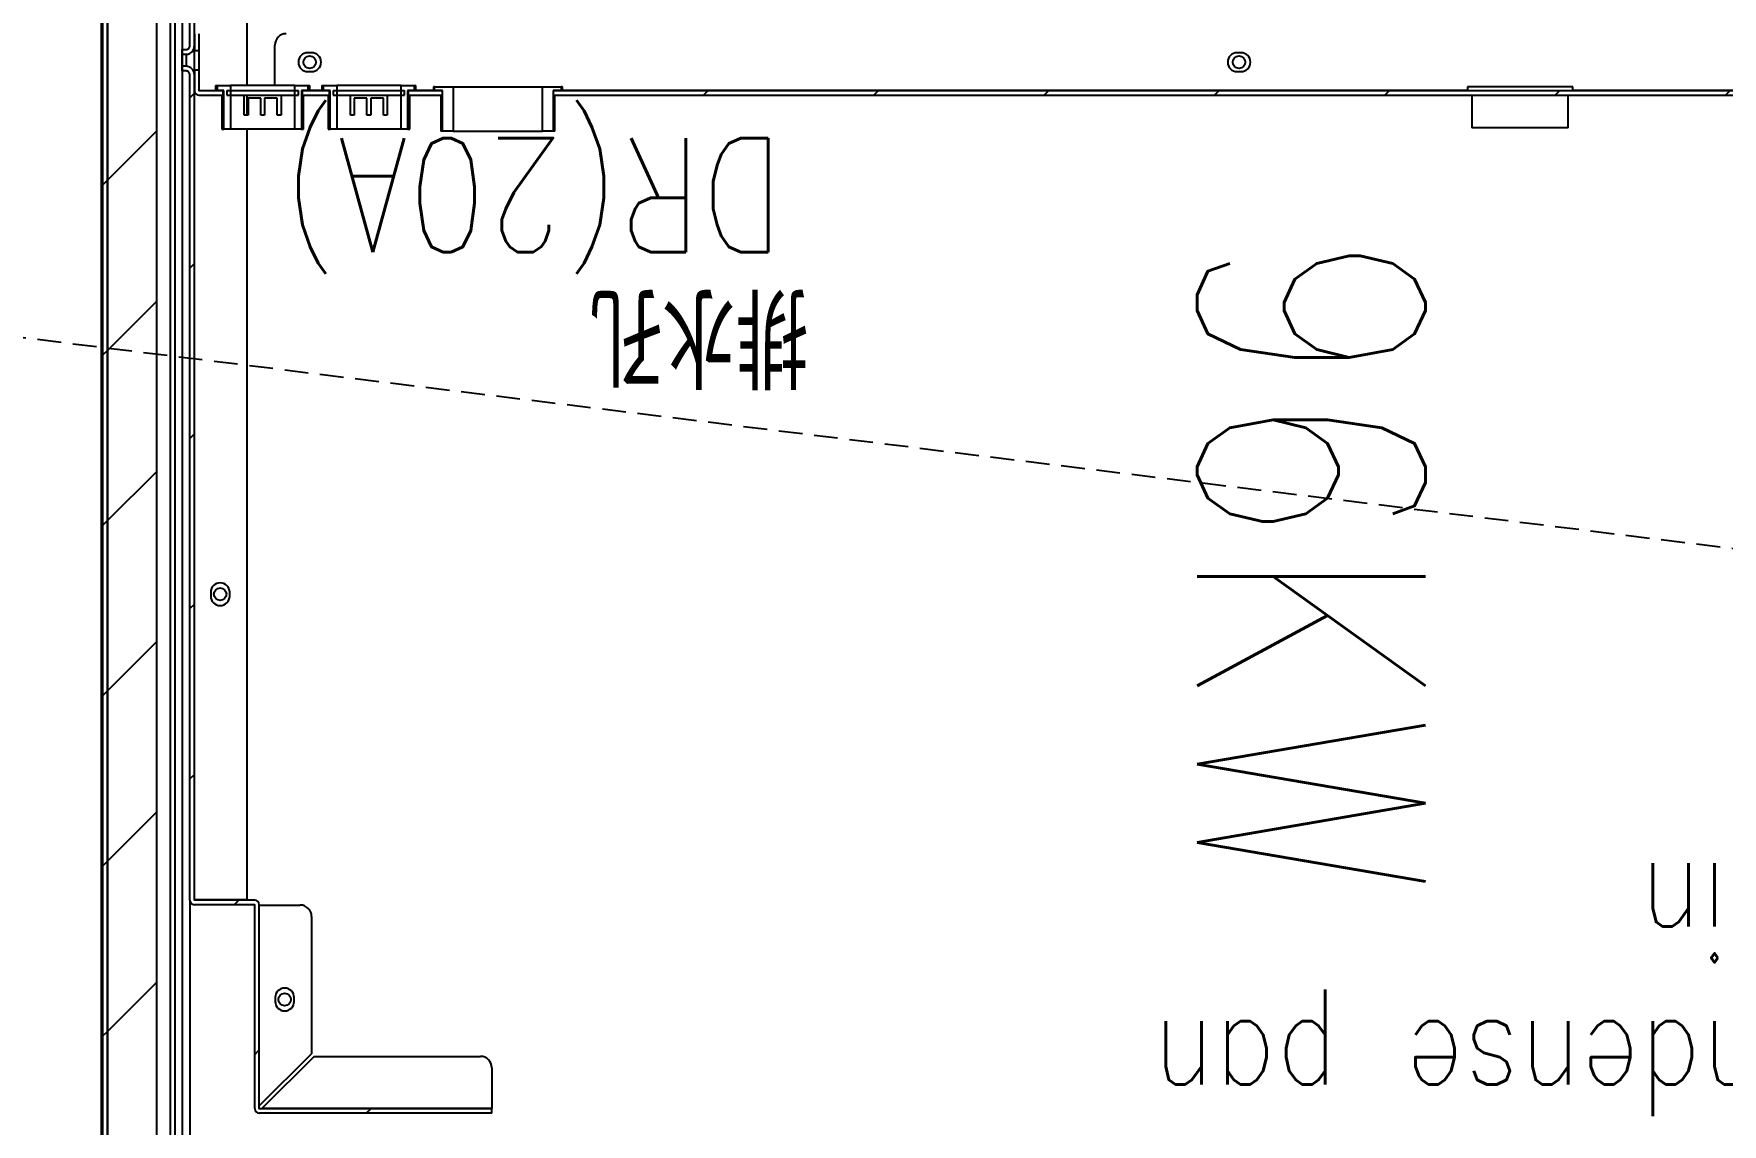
# Model space of a CAD drawing. Extents: x 225000 to 2157367, y 208400 to 840900.
# Drawn here: x 503507.8 to 503953, y 409421.2 to 409708.8 of the extents above; entities that cross this region are included whole.
import ezdxf
from ezdxf.enums import TextEntityAlignment as Align

# ---------------------------------------------------------------- set-up
doc = ezdxf.new("R2010")
doc.units = 0
doc.header["$LTSCALE"] = 10
doc.linetypes.add('XFDP20-DC-PH1$0$HIDDEN2', pattern=[0.1875, 0.125, -0.0625])
for name, color, linetype in [('XFDP20-DC-PH1$0$A-EQ (PH1)', 15, 'XFDP20-DC-PH1$0$HIDDEN2'), ('XFM2Q20-DC$0$EQUIP-01', 3, 'Continuous'), ('XFM2Q20-DC$0$RACK-DC1-600X1200', 6, 'Continuous')]:
    doc.layers.add(name, color=color, linetype=linetype)
doc.styles.add('XFM2Q20-DC$0$XOL30-HVAC-EQ-L194205$0$Standard', font='txt.shx', dxfattribs={"width": 0.8, "bigfont": 'chineset.shx'})
pattern_1 = [(45, (533989.176, 159660.624), (-22.45064, 22.45064), [])]

# ---------------------------------------------------------------- blocks, each defined once
blk = doc.blocks.new('XFDP20-DC-PH1')
at = {"layer": 'XFDP20-DC-PH1$0$A-EQ (PH1)', "ltscale": 5}
blk.add_line((500475.59, 210002.31, 0), (510205.59, 208802.31, 0), dxfattribs=at)
blk = doc.blocks.new('XFM2Q20-DC$0$RC-96 KW-加濕型')
at = {"layer": 'XFM2Q20-DC$0$EQUIP-01'}
h = blk.add_hatch(dxfattribs=at)
h.set_pattern_fill('ANSI31', color=256, scale=10, style=0)
h.set_pattern_definition(pattern_1)
edge = h.paths.add_edge_path(flags=0)
edge.add_line((538223.21, 161361.53), (538224.41, 161361.53))
edge.add_line((538224.41, 161361.53), (538224.41, 161375.32))
edge.add_arc((538224.42, 161375.32), 0.01, 90, 180, ccw=False)
edge.add_line((538224.42, 161375.33), (538240.9, 161375.33))
edge.add_arc((538240.9, 161375.32), 0.01, 0, 90, ccw=False)
edge.add_line((538240.91, 161375.32), (538240.91, 160440.74))
edge.add_arc((538240.9, 160440.74), 0.01, 270, 360, ccw=False)
edge.add_line((538240.9, 160440.73), (538224.42, 160440.73))
edge.add_arc((538224.42, 160440.74), 0.01, 180, 270, ccw=False)
edge.add_line((538224.41, 160440.74), (538224.41, 160454.53))
edge.add_line((538224.41, 160454.53), (538223.21, 160454.53))
edge.add_line((538223.21, 160454.53), (538223.21, 160440.74))
edge.add_arc((538224.42, 160440.74), 1.21, 180, 270)
edge.add_line((538224.42, 160439.53), (538240.9, 160439.53))
edge.add_arc((538240.9, 160440.74), 1.21, 270, 360)
edge.add_line((538242.11, 160440.74), (538242.11, 161375.32))
edge.add_arc((538240.9, 161375.32), 1.21, 0, 90)
edge.add_line((538240.9, 161376.53), (538224.42, 161376.53))
edge.add_arc((538224.42, 161375.32), 1.21, 90, 180)
edge.add_line((538223.21, 161375.32), (538223.21, 161361.53))
h = blk.add_hatch(dxfattribs=at)
h.set_pattern_fill('ANSI31', color=256, scale=10, style=0)
h.set_pattern_definition(pattern_1)
h.paths.add_polyline_path([(538227.91, 161353.33), (538227.91, 160462.73), (538240.91, 160462.73), (538240.91, 161353.33)], flags=0)
h = blk.add_hatch(dxfattribs=at)
h.set_pattern_fill('ANSI31', color=256, scale=10, style=0)
h.set_pattern_definition(pattern_1)
edge = h.paths.add_edge_path(flags=0)
edge.add_line((538139.61, 160941.23), (538139.61, 160940.03))
edge.add_line((538139.61, 160940.03), (538200.9, 160940.03))
edge.add_arc((538200.9, 160940.02), 0.01, 0, 90, ccw=False)
edge.add_line((538200.91, 160940.02), (538200.91, 160886.24))
edge.add_arc((538202.12, 160886.24), 1.21, 180, 270)
edge.add_line((538202.12, 160885.03), (538218, 160885.03))
edge.add_arc((538218, 160885.02), 0.01, 0, 90, ccw=False)
edge.add_line((538218.01, 160885.02), (538218.01, 160667.36))
edge.add_spline(control_points=[(538218.01, 160667.36), (538218.01, 160667.24), (538218.02, 160667.11), (538218.04, 160666.98), (538218.07, 160666.85), (538218.1, 160666.71), (538218.15, 160666.58), (538218.25, 160666.33), (538218.39, 160666.09), (538218.56, 160665.89), (538218.73, 160665.69), (538218.93, 160665.53), (538219.15, 160665.4), (538219.37, 160665.27), (538219.62, 160665.18), (538219.86, 160665.14), (538219.98, 160665.12), (538220.1, 160665.11), (538220.22, 160665.11)], knot_values=[0.013074, 0.013074, 0.013074, 0.013074, 0.01345, 0.01345, 0.01345, 0.013861, 0.013861, 0.013861, 0.014671, 0.014671, 0.014671, 0.015433, 0.015433, 0.015433, 0.01619, 0.01619, 0.01619, 0.016548, 0.016548, 0.016548, 0.016548], weights=[1, 1, 1, 1, 1, 1, 1, 1, 1, 1, 1, 1, 1, 1, 1, 1, 1, 1, 1], degree=3, periodic=0)
edge.add_line((538220.22, 160665.11), (538221.21, 160665.11))
edge.add_line((538221.21, 160665.11), (538221.21, 160666.34))
edge.add_line((538221.21, 160666.34), (538220.22, 160666.34))
edge.add_spline(control_points=[(538220.22, 160666.34), (538220.2, 160666.34), (538220.18, 160666.34), (538220.16, 160666.34), (538220.05, 160666.35), (538219.94, 160666.38), (538219.83, 160666.42), (538219.73, 160666.47), (538219.63, 160666.53), (538219.54, 160666.61), (538219.46, 160666.69), (538219.39, 160666.78), (538219.33, 160666.88), (538219.28, 160666.98), (538219.24, 160667.09), (538219.22, 160667.21), (538219.22, 160667.26), (538219.21, 160667.31), (538219.21, 160667.36)], knot_values=[0.004605, 0.004605, 0.004605, 0.004605, 0.004665, 0.004665, 0.004665, 0.005007, 0.005007, 0.005007, 0.005354, 0.005354, 0.005354, 0.005702, 0.005702, 0.005702, 0.006049, 0.006049, 0.006049, 0.006206, 0.006206, 0.006206, 0.006206], weights=[1, 1, 1, 1, 1, 1, 1, 1, 1, 1, 1, 1, 1, 1, 1, 1, 1, 1, 1], degree=3, periodic=0)
edge.add_line((538219.21, 160667.36), (538219.21, 160885.02))
edge.add_arc((538218, 160885.02), 1.21, 0, 90)
edge.add_line((538218, 160886.23), (538202.12, 160886.23))
edge.add_arc((538202.12, 160886.24), 0.01, 180, 270, ccw=False)
edge.add_line((538202.11, 160886.24), (538202.11, 160940.02))
edge.add_arc((538200.9, 160940.02), 1.21, 0, 90)
edge.add_line((538200.9, 160941.23), (538139.61, 160941.23))
h = blk.add_hatch(dxfattribs=at)
h.set_pattern_fill('ANSI31', color=256, scale=10, style=0)
h.set_pattern_definition(pattern_1)
h.paths.add_polyline_path([(538154.68, 160670.53), (538154.68, 160671.53), (538152.64, 160671.53), (538152.64, 160682.23), (538149.8, 160682.23), (538149.8, 160670.53)], flags=0)
h = blk.add_hatch(dxfattribs=at)
h.set_pattern_fill('ANSI31', color=256, scale=10, style=0)
h.set_pattern_definition(pattern_1)
h.paths.add_polyline_path([(538188.07, 160671.53), (538188.07, 160670.18), (538191.54, 160670.18), (538191.54, 160681.68), (538189.79, 160681.68), (538189.79, 160671.53)], flags=0)
h = blk.add_hatch(dxfattribs=at)
h.set_pattern_fill('ANSI31', color=256, scale=10, style=0)
h.set_pattern_definition(pattern_1)
edge = h.paths.add_edge_path(flags=0)
edge.add_line((537669.72, 160671.53), (538123.33, 160671.53))
edge.add_line((538123.33, 160671.53), (538123.33, 160672.73))
edge.add_line((538123.33, 160672.73), (537669.72, 160672.73))
edge.add_arc((537669.72, 160671.52), 1.21, 90, 180)
edge.add_line((537668.51, 160671.52), (537668.51, 160666.03))
edge.add_line((537668.51, 160666.03), (537669.71, 160666.03))
edge.add_line((537669.71, 160666.03), (537669.71, 160671.52))
edge.add_arc((537669.72, 160671.52), 0.01, 90, 180, ccw=False)
h = blk.add_hatch(dxfattribs=at)
h.set_pattern_fill('ANSI31', color=256, scale=10, style=0)
h.set_pattern_definition(pattern_1)
h.paths.add_polyline_path([(538189.53, 160671.53), (538189.53, 160672.73), (538182.5, 160672.73), (538182.5, 160671.53)], flags=0)
h = blk.add_hatch(dxfattribs=at)
h.set_pattern_fill('ANSI31', color=256, scale=10, style=0)
h.set_pattern_definition(pattern_1)
h.paths.add_polyline_path([(538216.81, 160661.03), (538216.81, 160656.53), (538218.01, 160656.53), (538218.01, 160661.03)], flags=0)
h = blk.add_hatch(dxfattribs=at)
h.set_pattern_fill('ANSI31', color=256, scale=10, style=0)
h.set_pattern_definition(pattern_1)
edge = h.paths.add_edge_path(flags=0)
edge.add_spline(control_points=[(538220.22, 160661.95), (538220.16, 160661.95), (538220.09, 160661.95), (538220.02, 160661.94), (538219.78, 160661.92), (538219.55, 160661.85), (538219.33, 160661.76), (538219.17, 160661.68), (538219.02, 160661.59), (538218.88, 160661.48), (538218.71, 160661.35), (538218.55, 160661.18), (538218.43, 160661), (538218.28, 160660.79), (538218.17, 160660.56), (538218.1, 160660.31), (538218.04, 160660.12), (538218.01, 160659.91), (538218.01, 160659.7)], knot_values=[0.012492, 0.012492, 0.012492, 0.012492, 0.012694, 0.012694, 0.012694, 0.01341, 0.01341, 0.01341, 0.013935, 0.013935, 0.013935, 0.014597, 0.014597, 0.014597, 0.015361, 0.015361, 0.015361, 0.015982, 0.015982, 0.015982, 0.015982], weights=[1, 1, 1, 1, 1, 1, 1, 1, 1, 1, 1, 1, 1, 1, 1, 1, 1, 1, 1], degree=3, periodic=0)
edge.add_line((538218.01, 160659.7), (538218.01, 160463.74))
edge.add_line((538218.01, 160463.74), (538219.21, 160463.74))
edge.add_line((538219.21, 160463.74), (538219.21, 160659.7))
edge.add_spline(control_points=[(538219.21, 160659.7), (538219.21, 160659.76), (538219.22, 160659.82), (538219.23, 160659.88), (538219.25, 160660), (538219.29, 160660.11), (538219.35, 160660.21), (538219.4, 160660.31), (538219.48, 160660.4), (538219.56, 160660.47), (538219.61, 160660.52), (538219.67, 160660.56), (538219.73, 160660.59), (538219.83, 160660.65), (538219.93, 160660.68), (538220.04, 160660.7), (538220.1, 160660.72), (538220.16, 160660.72), (538220.22, 160660.72)], knot_values=[0.005521, 0.005521, 0.005521, 0.005521, 0.005706, 0.005706, 0.005706, 0.006052, 0.006052, 0.006052, 0.006399, 0.006399, 0.006399, 0.006604, 0.006604, 0.006604, 0.006941, 0.006941, 0.006941, 0.007122, 0.007122, 0.007122, 0.007122], weights=[1, 1, 1, 1, 1, 1, 1, 1, 1, 1, 1, 1, 1, 1, 1, 1, 1, 1, 1], degree=3, periodic=0)
edge.add_line((538220.22, 160660.72), (538221.21, 160660.72))
edge.add_line((538221.21, 160660.72), (538221.21, 160661.95))
edge.add_line((538221.21, 160661.95), (538220.22, 160661.95))
for p, q in [((538221.22, 160438.03), (538221.22, 161378.03)), ((538242.61, 160438.03), (538242.61, 161378.03)), ((538224.42, 160440.83), (538224.42, 161375.23)), ((538240.91, 161375.32), (538240.91, 160440.74)), ((538242.11, 161375.32), (538242.11, 160440.74)), ((538223.21, 160455.24), (538223.21, 161360.82)), ((538224.41, 160455.24), (538224.41, 161360.82)), ((538221.21, 160666.34), (538221.21, 161358.03)), ((538227.91, 161353.33), (538227.91, 160462.73)), ((538240.91, 160462.73), (538240.91, 161353.33)), ((538219.2, 160885.18), (538219.2, 161310.66)), ((538139.61, 160941.23), (538200.9, 160941.23)), ((538139.61, 160941.23), (538139.61, 160940.03)), ((538139.61, 160940.03), (538200.9, 160940.03)), ((538139.61, 160940.03), (538139.61, 160940.02)), ((538139.61, 160940.02), (538200.2, 160940.02)), ((538139.61, 160929.23), (538139.61, 160940.02)), ((538186.41, 160926.23), (538200.2, 160940.02)), ((538200.9, 160939.31), (538187.11, 160925.52)), ((538200.2, 160940.02), (538200.55, 160940.03)), ((538200.91, 160939.67), (538200.9, 160939.31)), ((538200.9, 160939.31), (538200.9, 160886.33)), ((538200.91, 160940.02), (538200.91, 160886.24)), ((538202.11, 160940.02), (538202.11, 160886.24)), ((538186.41, 160926.23), (538142.61, 160926.23)), ((538187.11, 160889.33), (538187.11, 160925.52)), ((538191.71, 160911.73), (538191.71, 160910.73)), ((538196.71, 160910.73), (538196.71, 160911.73)), ((538200.9, 160886.33), (538190.11, 160886.33)), ((538200.9, 160886.33), (538200.91, 160886.33)), ((538202.12, 160886.23), (538218, 160886.23)), ((538202.12, 160885.03), (538218, 160885.03)), ((538204.21, 160681.68), (538204.21, 160884.93)), ((538204.21, 160884.93), (538218, 160884.93)), ((538218.01, 160884.93), (538218, 160884.93)), ((538218, 160884.93), (538218, 160671.68)), ((538218.01, 160885.02), (538218.01, 160667.36)), ((538219.21, 160885.02), (538219.21, 160667.36)), ((538208.71, 160804.84), (538208.71, 160803.84)), ((538213.71, 160803.84), (538213.71, 160804.84)), ((537855.81, 160681.33), (537855.81, 160672.73)), ((537855.81, 160681.33), (537880.24, 160681.33)), ((537880.24, 160681.33), (537881.21, 160681.33)), ((537881.21, 160672.73), (537881.21, 160681.33)), ((538123.01, 160682.23), (538123.01, 160672.73)), ((538123.01, 160682.23), (538123.39, 160682.23)), ((538123.39, 160671.53), (538123.39, 160682.23)), ((538123.39, 160682.23), (538126.22, 160682.23)), ((538126.22, 160682.23), (538126.22, 160670.53)), ((538149.8, 160682.23), (538126.22, 160682.23)), ((538149.8, 160670.53), (538149.8, 160682.23)), ((538149.8, 160682.23), (538152.64, 160682.23)), ((538152.64, 160682.23), (538152.64, 160671.53)), ((538152.64, 160682.23), (538153.01, 160682.23)), ((538153.01, 160672.73), (538153.01, 160682.23)), ((538161.26, 160681.68), (538161.26, 160672.73)), ((538161.79, 160681.68), (538161.26, 160681.68)), ((538161.79, 160671.53), (538161.79, 160681.68)), ((538161.79, 160681.68), (538163.54, 160681.68)), ((538163.54, 160681.68), (538163.54, 160670.18)), ((538163.54, 160681.68), (538180.48, 160681.68)), ((538180.48, 160670.18), (538180.48, 160681.68)), ((538180.48, 160681.68), (538182.24, 160681.68)), ((538182.24, 160681.68), (538182.24, 160671.53)), ((538182.76, 160681.68), (538182.24, 160681.68)), ((538182.76, 160672.73), (538182.76, 160681.68)), ((538189.26, 160681.68), (538189.26, 160672.73)), ((538189.79, 160681.68), (538189.26, 160681.68)), ((538189.79, 160671.53), (538189.79, 160681.68)), ((538189.79, 160681.68), (538191.54, 160681.68)), ((538191.54, 160681.68), (538191.54, 160670.18)), ((538191.54, 160681.68), (538208.48, 160681.68)), ((538208.48, 160670.18), (538208.48, 160681.68)), ((538208.48, 160681.68), (538210.24, 160681.68)), ((538210.24, 160681.68), (538210.24, 160671.53)), ((538210.76, 160681.68), (538210.24, 160681.68)), ((538210.76, 160672.73), (538210.76, 160681.68)), ((538167.16, 160678), (538168.16, 160678)), ((538167.16, 160672.73), (538167.16, 160678)), ((538168.16, 160678), (538168.16, 160673.53)), ((538171.51, 160678), (538172.51, 160678)), ((538171.51, 160673.53), (538171.51, 160678)), ((538172.51, 160678), (538172.51, 160673.53)), ((538175.86, 160678), (538176.86, 160678)), ((538175.86, 160673.53), (538175.86, 160678)), ((538176.86, 160678), (538176.86, 160672.73)), ((538195.16, 160678), (538196.16, 160678)), ((538195.16, 160672.73), (538195.16, 160678)), ((538196.16, 160678), (538196.16, 160673.53)), ((538199.51, 160678), (538200.51, 160678)), ((538199.51, 160673.53), (538199.51, 160678)), ((538200.51, 160678), (538200.51, 160673.53)), ((538203.86, 160678), (538204.86, 160678)), ((538203.86, 160673.53), (538203.86, 160678)), ((538204.21, 160672.73), (538204.21, 160678)), ((538204.86, 160678), (538204.86, 160672.73)), ((538123.33, 160672.73), (537669.72, 160672.73)), ((538123.33, 160671.53), (537669.72, 160671.53)), ((537688.41, 160671.52), (537854.61, 160671.52)), ((537854.61, 160671.53), (537854.61, 160670.53)), ((537854.61, 160670.53), (537881.35, 160670.53)), ((537881.35, 160670.53), (537882.41, 160670.53)), ((537882.41, 160670.53), (537882.41, 160671.53)), ((537882.41, 160671.52), (538121.01, 160671.52)), ((538121.01, 160671.53), (538121.01, 160670.53)), ((538121.01, 160670.53), (538121.34, 160670.53)), ((538121.34, 160671.53), (538123.39, 160671.53)), ((538121.34, 160670.53), (538121.34, 160671.53)), ((538126.22, 160670.53), (538121.34, 160670.53)), ((538123.33, 160672.73), (538123.33, 160671.53)), ((538149.8, 160670.53), (538126.22, 160670.53)), ((538154.68, 160670.53), (538149.8, 160670.53)), ((538152.64, 160671.53), (538154.68, 160671.53)), ((538152.69, 160671.53), (538152.69, 160672.73)), ((538161.53, 160672.73), (538152.69, 160672.73)), ((538161.53, 160671.53), (538152.69, 160671.53)), ((538154.68, 160671.53), (538154.68, 160670.53)), ((538154.68, 160670.53), (538155.01, 160670.53)), ((538155.01, 160670.53), (538155.01, 160671.53)), ((538155.01, 160671.52), (538159.61, 160671.52)), ((538159.61, 160671.53), (538159.61, 160670.18)), ((538160.07, 160670.18), (538159.61, 160670.18)), ((538160.07, 160671.53), (538161.79, 160671.53)), ((538160.07, 160670.18), (538160.07, 160671.53)), ((538163.54, 160670.18), (538160.07, 160670.18)), ((538161.53, 160672.73), (538161.53, 160671.53)), ((538162.58, 160672.73), (538162.58, 160671.53)), ((538181.44, 160672.73), (538162.58, 160672.73)), ((538181.44, 160671.53), (538162.58, 160671.53)), ((538163.54, 160670.18), (538180.48, 160670.18)), ((538168.16, 160673.53), (538171.51, 160673.53)), ((538172.51, 160673.53), (538175.86, 160673.53)), ((538183.96, 160670.18), (538180.48, 160670.18)), ((538181.44, 160671.53), (538181.44, 160672.73)), ((538182.24, 160671.53), (538183.96, 160671.53)), ((538182.5, 160671.53), (538182.5, 160672.73)), ((538189.53, 160672.73), (538182.5, 160672.73)), ((538189.53, 160671.53), (538182.5, 160671.53)), ((538183.96, 160671.53), (538183.96, 160670.18)), ((538184.41, 160670.18), (538183.96, 160670.18)), ((538184.41, 160670.18), (538184.41, 160671.53)), ((538184.41, 160671.52), (538187.61, 160671.52)), ((538187.61, 160671.53), (538187.61, 160670.18)), ((538188.07, 160670.18), (538187.61, 160670.18)), ((538188.07, 160671.53), (538189.79, 160671.53)), ((538188.07, 160670.18), (538188.07, 160671.53)), ((538191.54, 160670.18), (538188.07, 160670.18)), ((538189.53, 160672.73), (538189.53, 160671.53)), ((538190.58, 160672.73), (538190.58, 160671.53)), ((538209.44, 160672.73), (538190.58, 160672.73)), ((538209.44, 160671.53), (538190.58, 160671.53)), ((538191.54, 160670.18), (538208.48, 160670.18)), ((538196.16, 160673.53), (538199.51, 160673.53)), ((538196.81, 160670.18), (538196.81, 160659.53)), ((538200.51, 160673.53), (538203.86, 160673.53)), ((538204.21, 160466.74), (538204.21, 160670.18)), ((538211.96, 160670.18), (538208.48, 160670.18)), ((538209.44, 160671.53), (538209.44, 160672.73)), ((538210.24, 160671.53), (538211.96, 160671.53)), ((538216.8, 160672.73), (538210.5, 160672.73)), ((538210.5, 160671.53), (538210.5, 160672.73)), ((538216.8, 160671.53), (538210.5, 160671.53)), ((538211.96, 160671.53), (538211.96, 160670.18)), ((538212.41, 160670.18), (538211.96, 160670.18)), ((538212.41, 160670.18), (538212.41, 160671.53)), ((538216.81, 160666.03), (538216.81, 160671.52)), ((538218.01, 160666.03), (538218.01, 160671.52)), ((537943.11, 160666.53), (537942.11, 160666.53)), ((538188.11, 160666.53), (538187.11, 160666.53)), ((538218.01, 160666.03), (538216.81, 160666.03)), ((538216.81, 160661.03), (538216.81, 160666.03)), ((538218.01, 160666.03), (538218.01, 160661.03)), ((538220.22, 160666.34), (538221.21, 160666.34)), ((538221.21, 160666.34), (538221.21, 160665.11)), ((537942.11, 160661.53), (537943.11, 160661.53)), ((538187.11, 160661.53), (538188.11, 160661.53)), ((538216.81, 160661.03), (538218.01, 160661.03)), ((538216.81, 160656.53), (538216.81, 160661.03)), ((538218.01, 160656.53), (538218.01, 160661.03)), ((538220.22, 160665.11), (538221.21, 160665.11)), ((538220.22, 160661.95), (538220.22, 160665.11)), ((538221.21, 160661.95), (538220.22, 160661.95)), ((538221.21, 160665.11), (538221.21, 160661.95)), ((538221.21, 160661.95), (538221.21, 160660.72)), ((538218.01, 160659.7), (538218.01, 160463.74)), ((538219.21, 160659.7), (538219.21, 160463.74)), ((538221.21, 160660.72), (538220.22, 160660.72)), ((538221.21, 160475.13), (538221.21, 160660.72))]:
    blk.add_line(p, q, dxfattribs=at)
for centre in [(538194.21, 160911.23), (538211.21, 160804.34), (537942.61, 160664.03), (538187.61, 160664.03)]:
    blk.add_circle(centre, 1.65, dxfattribs=at)
for centre, radius, start, end in [((538200.9, 160940.02), 1.21, 0, 90), ((538200.9, 160940.02), 0.01, 0, 90), ((538142.61, 160929.23), 3, 180, 270), ((538194.21, 160911.73), 2.5, 0, 180), ((538194.21, 160910.73), 2.5, 180, 0), ((538190.11, 160889.33), 3, 180, 270), ((538202.12, 160886.24), 1.21, 180, 270), ((538202.12, 160886.24), 0.01, 180, 270), ((538218, 160885.02), 1.21, 0, 90), ((538218, 160885.02), 0.01, 0, 90), ((538211.21, 160804.84), 2.5, 0, 180), ((538211.21, 160803.84), 2.5, 180, 0), ((538216.8, 160671.52), 1.21, 0, 90), ((538216.8, 160671.52), 0.01, 0, 90), ((537942.11, 160664.03), 2.5, 90, 270), ((537943.11, 160664.03), 2.5, 270, 90), ((538187.11, 160664.03), 2.5, 90, 270), ((538188.11, 160664.03), 2.5, 270, 90), ((538193.81, 160659.53), 3, 270, 0)]:
    blk.add_arc(centre, radius, start, end, dxfattribs=at)
for points, knots in [([(538218.01, 160667.36), (538218.02, 160667.24), (538218.03, 160666.97), (538218.18, 160666.45), (538218.52, 160665.87), (538219.13, 160665.36), (538219.73, 160665.14), (538220.1, 160665.12), (538220.22, 160665.11)], [0, 0, 0, 0, 0.108568, 0.2278708, 0.4603401, 0.6792644, 0.896707, 1, 1, 1, 1]), ([(538219.21, 160667.36), (538219.21, 160667.23), (538219.24, 160667.1), (538219.34, 160666.85), (538219.41, 160666.74), (538219.6, 160666.55), (538219.71, 160666.47), (538219.96, 160666.37), (538220.09, 160666.34), (538220.22, 160666.34)], [0, 0, 0, 0, 0.25, 0.25, 0.5, 0.5, 0.75, 0.75, 1, 1, 1, 1]), ([(538220.22, 160661.95), (538220.16, 160661.95), (538219.85, 160661.94), (538219.38, 160661.81), (538218.83, 160661.47), (538218.38, 160661), (538218.07, 160660.37), (538218.03, 160659.91), (538218.01, 160659.7)], [0, 0, 0, 0, 0.058226, 0.262987, 0.414182, 0.603988, 0.822464, 1, 1, 1, 1]), ([(538220.22, 160660.72), (538220.09, 160660.72), (538219.96, 160660.69), (538219.71, 160660.59), (538219.6, 160660.51), (538219.41, 160660.32), (538219.34, 160660.21), (538219.24, 160659.97), (538219.21, 160659.83), (538219.21, 160659.7)], [0, 0, 0, 0, 0.25, 0.25, 0.5, 0.5, 0.75, 0.75, 1, 1, 1, 1])]:
    blk.add_open_spline(points, degree=3, knots=knots, dxfattribs=at)
at = {"color": 53, "style": 'XFM2Q20-DC$0$XOL30-HVAC-EQ-L194205$0$Standard', "width": 0.8}
blk.add_text('96KW', height=60.173, rotation=90, dxfattribs=at).set_placement((537953.67, 160708.87))
blk.add_text('DR(20A)', height=30.086, dxfattribs=at).set_placement((538128.67, 160699.09), align=Align.MIDDLE_CENTER)
at = {"layer": 'XFM2Q20-DC$0$EQUIP-01', "attachment_point": 1, "style": 'XFM2Q20-DC$0$XOL30-HVAC-EQ-L194205$0$Standard'}
for s, insert, char_height, width in [('{Condense pan drain}', (537770.12, 160941.96), 25, 233.6438), ('{\\H9.6x;排水孔}', (538056.18, 160748.04), 2.5, 207.9912)]:
    blk.add_mtext(s, dxfattribs=dict(at, insert=insert, char_height=char_height, width=width))
blk = doc.blocks.new('XFM2Q20-DC')
at = {"layer": 'XFM2Q20-DC$0$RACK-DC1-600X1200', "elevation": 0}
blk.add_lwpolyline([(503525.59, 208802.31), (502915.59, 208802.31), (502915.59, 210002.31), (503525.59, 210002.31)], close=True, dxfattribs=at)
at = {"rotation": 180}
blk.add_blockref('XFM2Q20-DC$0$RC-96 KW-加濕型', (1041768.2, 370365.34, 0), dxfattribs=at)

msp = doc.modelspace()

# ---------------------------------------------------------------- block references
for name in ['XFDP20-DC-PH1', 'XFM2Q20-DC']:
    msp.add_blockref(name, (0, 200000))

doc.saveas('drawing.dxf')
